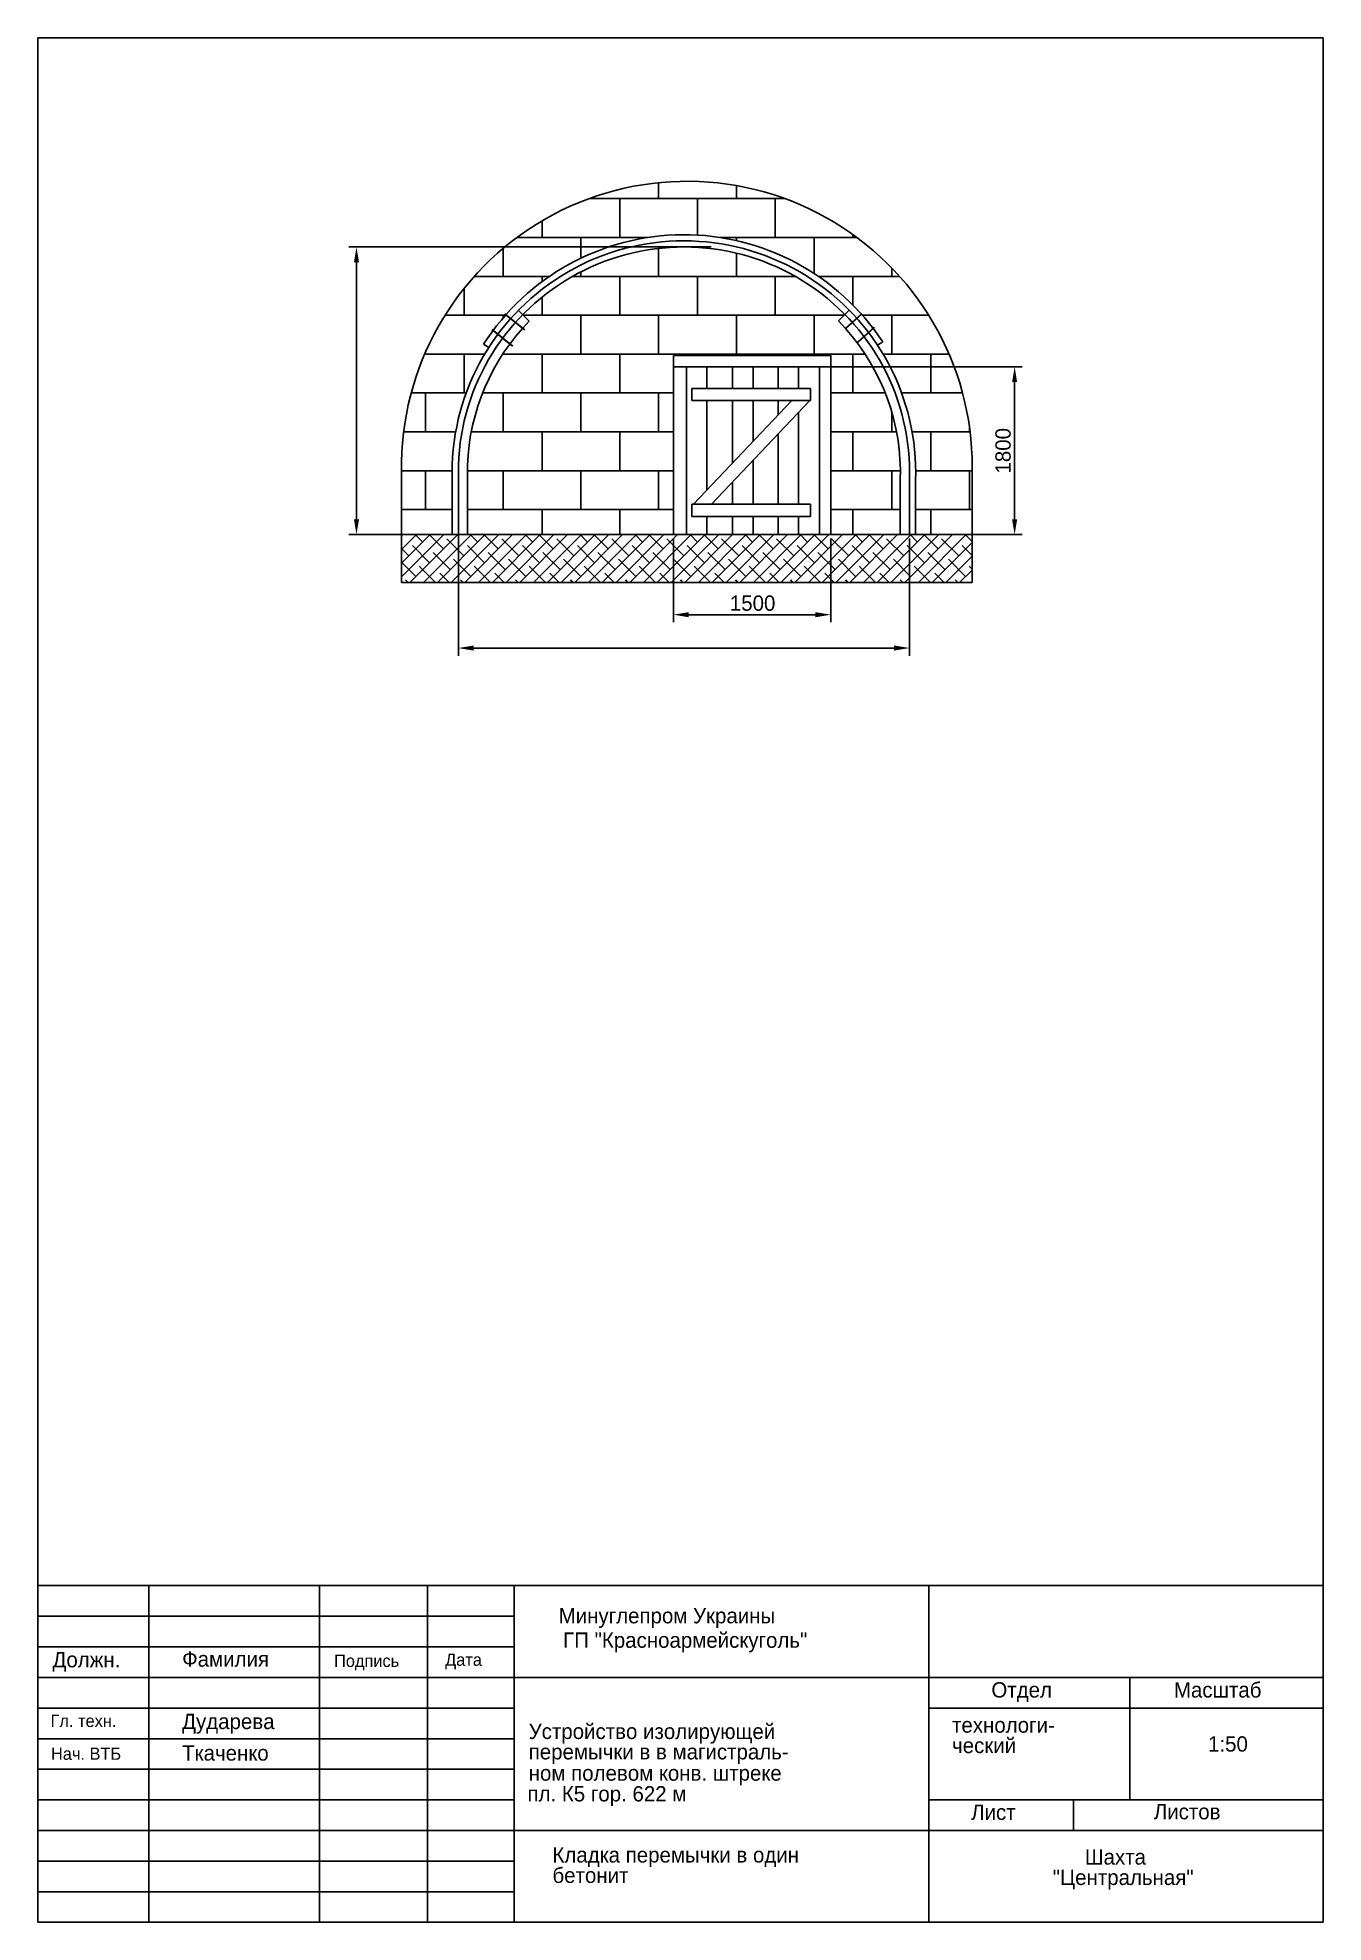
# Model space of a CAD drawing. Header units: millimetres. Extents: x 337 to 547, y -59 to 249.
import ezdxf

# ---------------------------------------------------------------- set-up
doc = ezdxf.new("R2010")
doc.units = ezdxf.units.MM
doc.dimstyles.new('ISO-25', dxfattribs={"dimtxt": 2.5, "dimasz": 2.5, "dimexe": 1.25, "dimexo": 0.625, "dimtad": 1, "dimtxsty": 'Standard', "dimcen": 2.5, "dimadec": 0, "dimazin": 0, "dimtfac": 1, "dimtmove": 0, "dimatfit": 3, "dimfxl": 0, "dimarcsym": 0})

# ---------------------------------------------------------------- blocks, each defined once
blk = doc.blocks.new('*D1')
at = {"color": 0, "lineweight": -2}
for p, q in [((405.45, 167.44), (405.45, 147.58)), ((479.13, 166.73), (479.13, 147.58)), ((476.63, 148.83), (407.95, 148.83))]:
    blk.add_line(p, q, dxfattribs=at)
at = {"color": 0}
for points in [[(407.95, 149.25), (407.95, 148.41), (405.45, 148.83)], [(476.63, 149.25), (476.63, 148.41), (479.13, 148.83)]]:
    blk.add_solid(points, dxfattribs=at)
at = {"layer": 'Defpoints', "color": 0}
for p in [(405.45, 168.07), (479.13, 167.36), (405.45, 148.83)]:
    blk.add_point(p, dxfattribs=at)
blk = doc.blocks.new('*D2')
at = {"color": 0, "lineweight": -2}
for p, q in [((446.75, 214.35), (387.55, 214.35)), ((388.8, 211.85), (388.8, 169.86)), ((445.8, 167.36), (387.55, 167.36))]:
    blk.add_line(p, q, dxfattribs=at)
at = {"color": 0}
for points in [[(388.39, 211.85), (389.22, 211.85), (388.8, 214.35)], [(388.39, 169.86), (389.22, 169.86), (388.8, 167.36)]]:
    blk.add_solid(points, dxfattribs=at)
at = {"layer": 'Defpoints', "color": 0}
for p in [(447.38, 214.35), (388.8, 167.36), (446.43, 167.36)]:
    blk.add_point(p, dxfattribs=at)
blk = doc.blocks.new('*D3')
at = {"color": 0, "lineweight": -2}
for p, q in [((466.13, 194.77), (497.56, 194.77)), ((496.31, 192.27), (496.31, 169.86)), ((466.13, 167.36), (497.56, 167.36))]:
    blk.add_line(p, q, dxfattribs=at)
at = {"color": 0}
for points in [[(495.89, 192.27), (496.72, 192.27), (496.31, 194.77)], [(495.89, 169.86), (496.72, 169.86), (496.31, 167.36)]]:
    blk.add_solid(points, dxfattribs=at)
at = {"layer": 'Defpoints', "color": 0}
for p in [(465.5, 194.77), (465.5, 167.36), (496.31, 167.36)]:
    blk.add_point(p, dxfattribs=at)
at = {"color": 0, "insert": (494.43, 181.06), "char_height": 2.5, "attachment_point": 5, "rotation": 90}
blk.add_mtext('1800', dxfattribs=at)
blk = doc.blocks.new('*D5')
at = {"color": 0, "lineweight": -2}
for p, q in [((440.58, 166.73), (440.58, 153.03)), ((466.28, 166.73), (466.28, 153.03)), ((463.78, 154.28), (443.08, 154.28))]:
    blk.add_line(p, q, dxfattribs=at)
at = {"color": 0}
for points in [[(443.08, 154.69), (443.08, 153.86), (440.58, 154.28)], [(463.78, 154.69), (463.78, 153.86), (466.28, 154.28)]]:
    blk.add_solid(points, dxfattribs=at)
at = {"layer": 'Defpoints', "color": 0}
for p in [(440.58, 167.36), (466.28, 167.36), (440.58, 154.28)]:
    blk.add_point(p, dxfattribs=at)
at = {"color": 0, "insert": (453.51, 156.15), "char_height": 2.5, "attachment_point": 5}
blk.add_mtext('1500', dxfattribs=at)

msp = doc.modelspace()

# ---------------------------------------------------------------- hatches: boundary and pattern name
h = msp.add_hatch()
h.set_pattern_fill('BRICK', color=256, style=0)
h.paths.add_polyline_path([(440.583, 196.635), (466.283, 196.635), (466.283, 167.355), (477.629, 167.355), (477.629, 176.272, 0.1931803), (468.667, 201.043), (467.523, 202.282), (468.585, 203.325, 0.4197696), (415.962, 203.298), (417.033, 202.248, 0.187367), (406.945, 178.714), (406.945, 167.355), (440.583, 167.355)])
h.paths.add_polyline_path([(396.18, 177.648), (396.18, 167.355), (404.445, 167.355), (404.445, 178.757, -0.1349998), (410.413, 197.929), (409.571, 198.469, -0.5430464), (474.762, 198.84), (473.927, 198.29, -0.1549431), (480.129, 176.23), (480.129, 167.355), (489.351, 167.355), (489.351, 180.217, 0.9903343)])
h = msp.add_hatch()
h.set_pattern_fill('ANSI38', color=256, scale=0.5, style=0)
h.paths.add_polyline_path([(489.351, 167.355), (396.18, 167.355), (396.18, 159.551), (489.351, 159.551)])

# ---------------------------------------------------------------- linework, layer by layer
for p, q in [((336.73, 248.545), (546.73, 248.545)), ((336.73, 248.545), (336.73, -59.354)), ((546.73, 248.545), (546.73, -59.354)), ((415.248, 203.998), (417.033, 202.248)), ((467.523, 202.282), (469.299, 204.025)), ((468.667, 201.043), (467.523, 202.282)), ((409.571, 198.469), (410.413, 197.929)), ((474.762, 198.84), (473.927, 198.29)), ((440.583, 196.635), (466.283, 196.635)), ((440.583, 196.635), (440.583, 167.355)), ((440.583, 194.768), (464.416, 194.768)), ((442.686, 194.768), (442.686, 167.355)), ((446.049, 194.768), (446.049, 191.233)), ((450.212, 194.768), (450.212, 191.233)), ((453.575, 194.768), (453.575, 191.233)), ((457.658, 194.768), (457.658, 191.233)), ((461.021, 194.768), (461.021, 191.233)), ((464.416, 194.768), (464.416, 167.355)), ((464.416, 194.768), (466.283, 194.768)), ((466.283, 196.635), (466.283, 167.355)), ((443.58, 191.233), (462.986, 191.233)), ((443.58, 191.233), (443.58, 189.262)), ((462.986, 191.233), (462.986, 189.262)), ((462.986, 189.262), (443.58, 189.262)), ((459.913, 189.262), (443.843, 172.318)), ((446.049, 189.262), (446.049, 174.644)), ((462.842, 189.262), (446.772, 172.318)), ((450.212, 189.262), (450.212, 179.034)), ((453.575, 189.262), (453.575, 182.579)), ((457.658, 189.262), (457.658, 186.885)), ((461.021, 187.342), (461.021, 172.318)), ((457.658, 183.796), (457.658, 172.318)), ((396.18, 159.551), (396.18, 178.757)), ((404.445, 167.355), (404.445, 178.757)), ((405.445, 167.355), (405.445, 178.757)), ((406.945, 167.355), (406.945, 178.757)), ((453.575, 179.491), (453.575, 172.318)), ((489.351, 180.217), (489.351, 159.551)), ((450.212, 175.945), (450.212, 172.318)), ((477.629, 167.355), (477.629, 176.23)), ((479.129, 167.355), (479.129, 176.23)), ((480.129, 167.355), (480.129, 176.23)), ((442.686, 173.395), (442.686, 172.318)), ((443.58, 172.318), (462.986, 172.318)), ((443.58, 172.318), (443.58, 170.347)), ((462.986, 170.347), (443.58, 170.347)), ((446.049, 170.347), (446.049, 167.355)), ((450.212, 170.347), (450.212, 167.355)), ((453.575, 170.347), (453.575, 167.355)), ((457.658, 170.347), (457.658, 167.355)), ((461.021, 170.347), (461.021, 167.355)), ((462.986, 172.318), (462.986, 170.347)), ((394.445, 167.355), (489.351, 167.355)), ((396.18, 167.355), (396.18, 159.551)), ((489.351, 167.355), (396.18, 167.355)), ((489.351, 159.551), (489.351, 167.355)), ((396.18, 159.551), (489.351, 159.551)), ((336.73, -4.354), (546.73, -4.354)), ((354.884, -4.354), (354.884, -59.354)), ((382.787, -4.354), (382.787, -59.354)), ((400.377, -4.354), (400.377, -59.354)), ((414.561, -4.354), (414.561, -59.354)), ((482.294, -4.354), (482.294, -59.354)), ((336.73, -9.354), (414.561, -9.354)), ((336.73, -14.354), (414.561, -14.354)), ((336.73, -19.354), (546.73, -19.354)), ((515.125, -19.354), (515.125, -39.354)), ((336.73, -24.354), (414.561, -24.354)), ((482.294, -24.354), (546.73, -24.354)), ((336.73, -29.354), (414.561, -29.354)), ((336.73, -34.354), (414.561, -34.354)), ((336.73, -39.354), (414.561, -39.354)), ((482.294, -39.354), (546.73, -39.354)), ((505.928, -39.354), (505.928, -44.354)), ((336.73, -44.354), (546.73, -44.354)), ((336.73, -49.354), (414.561, -49.354)), ((336.73, -54.354), (414.561, -54.354)), ((336.73, -59.354), (546.73, -59.354))]:
    msp.add_line(p, q)
at = {"lineweight": 30}
for p, q in [((412.957, 203.444), (416.271, 200.797)), ((471.352, 203.455), (468.619, 201)), ((410.914, 200.874), (414.307, 198.164)), ((473.341, 201.172), (470.662, 198.765))]:
    msp.add_line(p, q, dxfattribs=at)
for centre, radius, start, end in [((442.778, 178.48), 46.605, 357.86365, 181.02337), ((442.287, 177.493), 38.863, 33.3178, 147.33387), ((442.287, 177.493), 37.863, 358.08761, 178.08761), ((442.287, 177.493), 36.863, 358.08761, 178.08761), ((442.287, 177.493), 35.363, 135.57199, 178.08761), ((442.287, 177.493), 35.363, 358.08761, 41.7561)]:
    msp.add_arc(centre, radius, start, end)

# ---------------------------------------------------------------- texts
for s, height, p in [('Минуглепром Украины', 2.5, (421.831, -10.509)), ('ГП "Красноармейскуголь"', 2.5, (422.558, -14.505)), ('Должн.', 2.5, (339.152, -17.691)), ('Фамилия', 2.5, (360.324, -17.595)), ('Подпись', 2, (385.138, -17.634)), ('Дата', 2, (403.281, -17.448)), ('Отдел', 2.5, (492.512, -22.631)), ('Масштаб', 2.5, (522.325, -22.631)), ('Гл. техн.', 2, (338.829, -27.442)), ('Дударева', 2.5, (360.324, -27.79)), ('Устройство изолирующей', 2.5, (416.932, -29.408)), ('технологи-', 2.5, (486.087, -28.378)), ('Ткаченко', 2.5, (360.324, -32.939)), ('перемычки в в магистраль-', 2.5, (416.932, -32.741)), ('ческий', 2.5, (486.087, -31.712)), ('1:50', 2.5, (527.9, -31.464)), ('Нач. ВТБ', 2, (338.899, -32.807)), ('ном полевом конв. штреке', 2.5, (416.932, -36.221)), ('пл. К5 гор. 622 м', 2.5, (416.733, -39.606)), ('Лист', 2.5, (489.206, -42.625)), ('Листов', 2.5, (519.039, -42.527)), ('Кладка перемычки в один', 2.5, (420.817, -49.587)), ('Шахта', 2.5, (507.777, -49.931)), ('бетонит', 2.5, (420.817, -52.92)), ('"Центральная"', 2.5, (502.539, -53.264))]:
    msp.add_text(s, height=height).set_placement(p)

# ---------------------------------------------------------------- dimensions: what is measured, and where the dimension line sits
for base, p1, p2, text, picture, middle in [((388.803, 167.355), (447.377, 214.352), (446.426, 167.355), '  ', '*D2', (388.803, 190.854)), ((496.307, 167.355), (465.5, 194.768), (465.5, 167.355), '1800', '*D3', (496.307, 181.062))]:
    dim = msp.add_linear_dim(base=base, p1=p1, p2=p2, angle=90, text=text, dimstyle='ISO-25')
    dim.commit()
    dim.dimension.update_dxf_attribs({"geometry": picture, "text_midpoint": middle, "dimtype": 160})
dim = msp.add_linear_dim(base=(405.445, 148.83), p1=(479.129, 167.355), p2=(405.445, 168.066), text='   ', dimstyle='ISO-25', override={"dimjust": 4})
dim.commit()
dim.dimension.update_dxf_attribs({"geometry": '*D1', "text_midpoint": (442.144, 148.83), "dimtype": 160})
dim = msp.add_linear_dim(base=(440.583, 154.278), p1=(466.283, 167.355), p2=(440.583, 167.355), text='1500', dimstyle='ISO-25')
dim.commit()
dim.dimension.update_dxf_attribs({"geometry": '*D5', "text_midpoint": (453.513, 154.278), "dimtype": 160})

doc.saveas('drawing.dxf')
